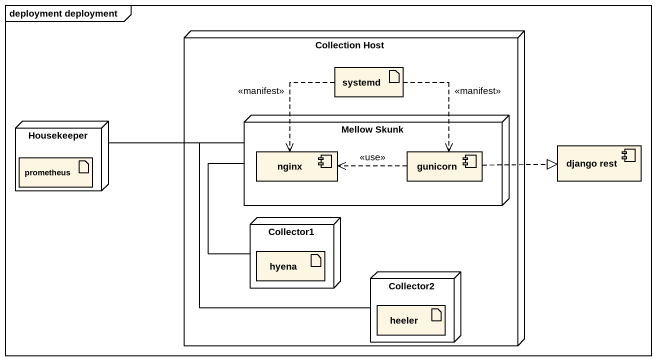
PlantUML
@startuml
mainframe deployment deployment
node "Collection Host" as Collection_Host {
  artifact systemd
  node "Mellow Skunk" as Mellow_Skunk {
    component nginx
    component gunicorn
  }
  node Collector1 {
    artifact hyena
  }
  node Collector2 {
    artifact heeler
  }
}
node Housekeeper {
  artifact prometheus
}
component "django rest" as django_rest
systemd ..> nginx : <<manifest>>
systemd ..> gunicorn : <<manifest>>
Housekeeper -right- Mellow_Skunk
gunicorn .left.> nginx : <<use>>
gunicorn .right.|> django_rest
Collector1 -up- Mellow_Skunk
Collector2 -up- Mellow_Skunk
@enduml
